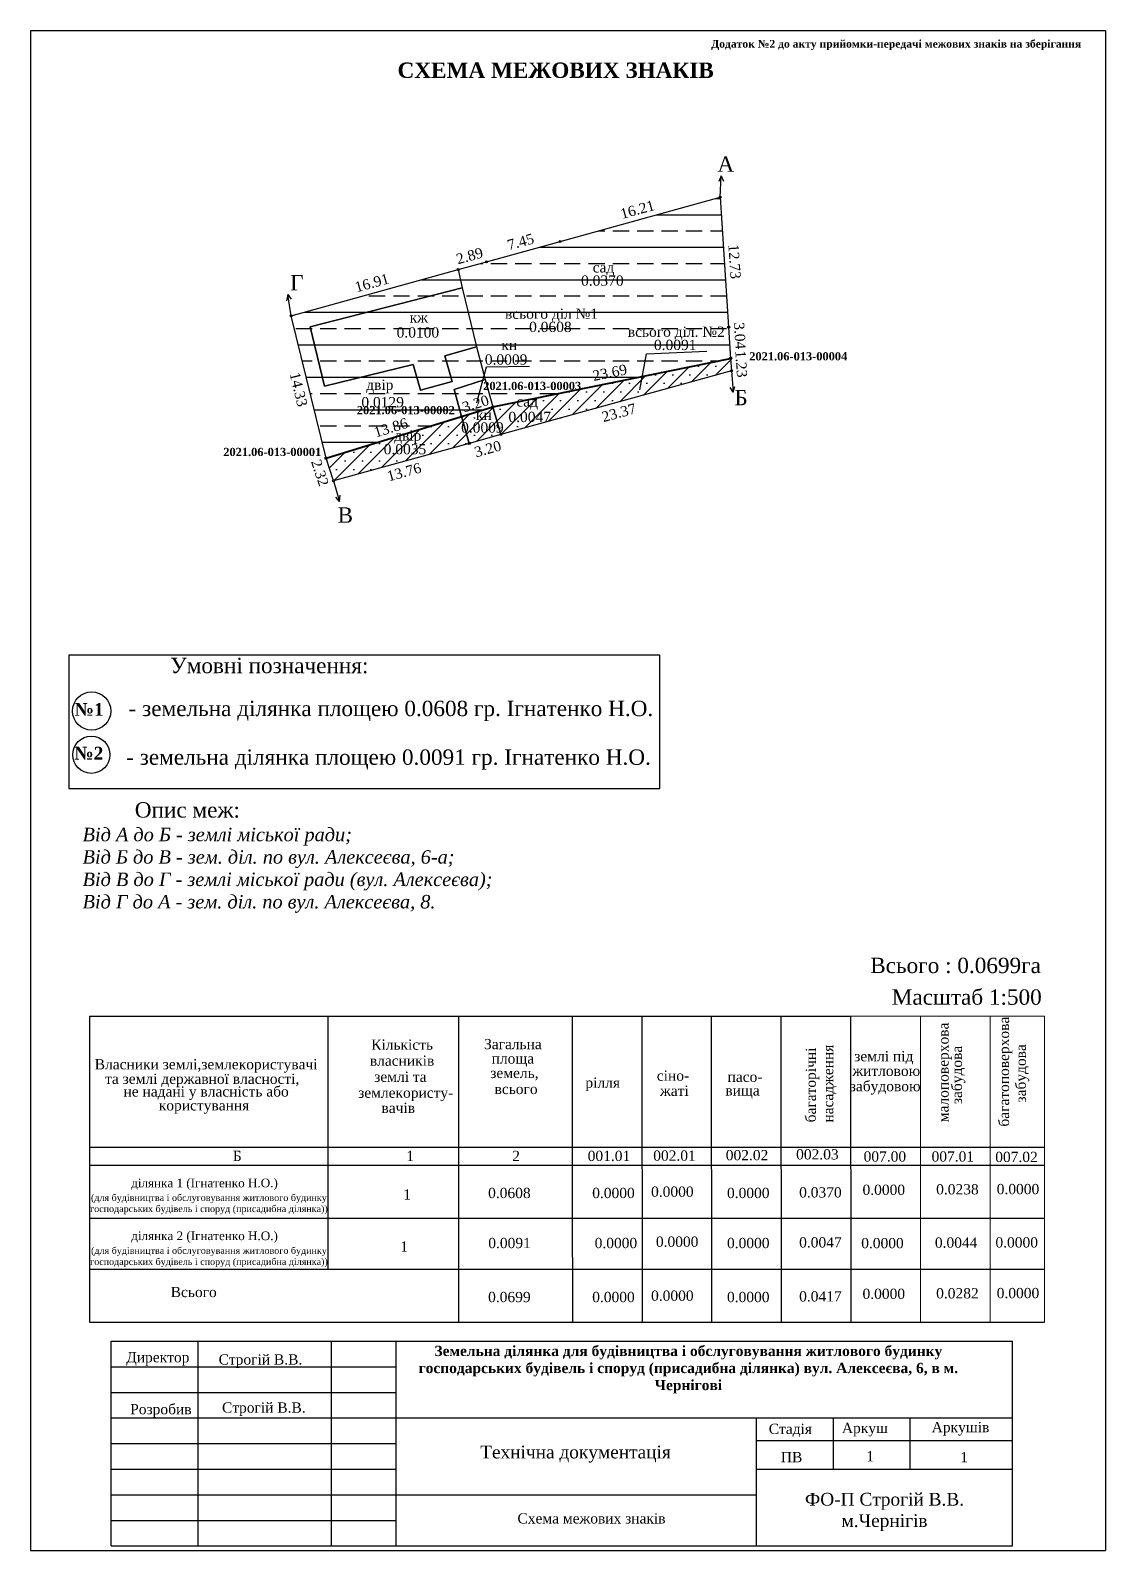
# Model space of a CAD drawing. Header units: millimetres. Extents: x 4211683 to 4215390, y 5701207 to 5702524.
# Drawn here: x 4211683.3 to 4211893.3, y 5701209.7 to 5701506.7 of the extents above; entities that cross this region are included whole.
import ezdxf
from ezdxf.enums import TextEntityAlignment as Align

# ---------------------------------------------------------------- set-up
doc = ezdxf.new("R2010")
doc.units = ezdxf.units.MM
for name, color, linetype in [('$PARCCEN', 1, 'Continuous'), ('20000', 7, 'Continuous'), ('D_Line1', 7, 'Continuous'), ('SC007', 7, 'Continuous'), ('межа', 7, 'Continuous')]:
    doc.layers.add(name, color=color, linetype=linetype)
doc.layers.add('КП', color=7, linetype='Continuous', lineweight=9)
doc.layers.add('ПВ', color=7, linetype='Continuous', lineweight=9)
doc.styles.add('grad', font='timesbd.ttf')
doc.styles.add('ROMANT', font='times.ttf')
doc.styles.get("Standard").update_dxf_attribs({"font": 'times.ttf'})
doc.styles.add('style1', font='times.ttf')

# ---------------------------------------------------------------- blocks, each defined once
blk = doc.blocks.new('SYMBOL20000')
at = {"layer": 'SC007'}
blk.add_circle((0, 0), 0.4, dxfattribs=at)

msp = doc.modelspace()

# ---------------------------------------------------------------- hatches: boundary and pattern name
at = {"layer": '$PARCCEN'}
h = msp.add_hatch(dxfattribs=at)
h.set_pattern_fill('BRASS', color=0, style=0)
h.set_pattern_definition([(0, (-543.663, 72.384), (0, 6.35), []), (0, (-543.663, 75.559), (0, 6.35), [3.175, -1.5875])])
h.paths.add_polyline_path([(4211818.06, 5701474.11), (4211819.73, 5701448.7), (4211820.12, 5701442.63), (4211773.7, 5701433.15), (4211767.58, 5701431.27), (4211741.09, 5701423.1), (4211734.28, 5701450.94), (4211766.88, 5701459.96), (4211772.44, 5701461.5), (4211786.8, 5701465.46)])
edge = h.paths.add_edge_path(flags=0)
edge.add_line((4211772.42, 5701440.94), (4211780.8, 5701441.08))
h.paths.add_polyline_path([(4211792.78, 5701458.6), (4211797.77, 5701458.6), (4211797.77, 5701461.19), (4211792.78, 5701461.19)], flags=24)
h.paths.add_polyline_path([(4211790.49, 5701456.27), (4211799.63, 5701456.27), (4211799.63, 5701459.32), (4211790.49, 5701459.32)], flags=24)
h.paths.add_polyline_path([(4211780.34, 5701447.22), (4211789.48, 5701447.22), (4211789.48, 5701450.28), (4211780.34, 5701450.28)], flags=24)
h.paths.add_polyline_path([(4211775.63, 5701449.38), (4211794.62, 5701449.38), (4211794.62, 5701453.01), (4211775.63, 5701453.01)], flags=24)
h.paths.add_polyline_path([(4211775.03, 5701443.92), (4211778.71, 5701443.92), (4211778.71, 5701445.92), (4211775.03, 5701445.92)], flags=24)
h.paths.add_polyline_path([(4211771.69, 5701440.85), (4211780.83, 5701440.85), (4211780.83, 5701443.9), (4211771.69, 5701443.9)], flags=24)
h.paths.add_polyline_path([(4211804.72, 5701443.7), (4211813.86, 5701443.7), (4211813.86, 5701446.75), (4211804.72, 5701446.75)], flags=24)
h.paths.add_polyline_path([(4211799.64, 5701445.86), (4211819.37, 5701445.86), (4211819.37, 5701449.48), (4211799.64, 5701449.48)], flags=24)
h.paths.add_polyline_path([(4211793.07, 5701437.57), (4211800.58, 5701439.09), (4211799.97, 5701442.09), (4211792.46, 5701440.56)], flags=24)
h.paths.add_polyline_path([(4211777.89, 5701432.4), (4211782.88, 5701432.4), (4211782.88, 5701434.99), (4211777.89, 5701434.99)], flags=25)
h.paths.add_polyline_path([(4211767.79, 5701431.39), (4211773.7, 5701433.21), (4211772.8, 5701436.12), (4211766.89, 5701434.31)], flags=24)
h.paths.add_polyline_path([(4211748.34, 5701435.17), (4211754.87, 5701435.17), (4211754.87, 5701439.19), (4211748.34, 5701439.19)], flags=24)
h.paths.add_polyline_path([(4211750.54, 5701426.49), (4211757.86, 5701428.74), (4211756.97, 5701431.66), (4211749.64, 5701429.41)], flags=24)
h.paths.add_polyline_path([(4211747.58, 5701432.52), (4211756.72, 5701432.52), (4211756.72, 5701435.57), (4211747.58, 5701435.57)], flags=24)
h.paths.add_polyline_path([(4211757.13, 5701449.29), (4211761.27, 5701449.29), (4211761.27, 5701451.29), (4211757.13, 5701451.29)], flags=24)
h.paths.add_polyline_path([(4211754.46, 5701446.14), (4211763.6, 5701446.14), (4211763.6, 5701449.19), (4211754.46, 5701449.19)], flags=24)
h = msp.add_hatch(dxfattribs=at)
h.set_pattern_fill('SACNCR', color=0, style=0)
h.set_pattern_definition([(45, (-543.6632, 72.3842), (-1.6837980227, 1.6837980227), []), (45, (-541.9794, 72.3842), (-1.6837980227, 1.6837980227), [0, -2.38125])])
h.paths.add_polyline_path([(4211820.12, 5701442.63), (4211820.29, 5701440.17), (4211775.23, 5701427.73), (4211769.07, 5701426.02), (4211742.54, 5701418.7), (4211741.09, 5701423.1), (4211767.58, 5701431.27), (4211773.7, 5701433.15)])
h.paths.add_polyline_path([(4211776.31, 5701429.63), (4211785.44, 5701429.63), (4211785.44, 5701432.68), (4211776.31, 5701432.68)], flags=24)
h.paths.add_polyline_path([(4211767.06, 5701427.56), (4211776.2, 5701427.56), (4211776.2, 5701430.61), (4211767.06, 5701430.61)], flags=24)
h.paths.add_polyline_path([(4211770.07, 5701430.28), (4211773.76, 5701430.28), (4211773.76, 5701432.29), (4211770.07, 5701432.29)], flags=24)
h.paths.add_polyline_path([(4211751.94, 5701423.33), (4211761.08, 5701423.33), (4211761.08, 5701426.38), (4211751.94, 5701426.38)], flags=24)
h.paths.add_polyline_path([(4211753.79, 5701425.27), (4211760.32, 5701425.27), (4211760.32, 5701429.29), (4211753.79, 5701429.29)], flags=24)

# ---------------------------------------------------------------- linework, layer by layer
at = {"layer": '$PARCCEN', "color": 0, "linetype": 'ByBlock', "lineweight": -3}
msp.add_line((4211683.35, 5701209.7), (4211893.35, 5701209.7), dxfattribs=at)
at = {"color": 0}
for p, q in [((4211818.29, 5701478.28), (4211817.78, 5701477.18)), ((4211818.06, 5701474.11), (4211818.29, 5701478.28)), ((4211733.63, 5701455.07), (4211733.36, 5701453.88)), ((4211734.28, 5701450.94), (4211733.63, 5701455.07)), ((4211820.29, 5701440.17), (4211820.58, 5701436)), ((4211820.58, 5701436), (4211820.95, 5701437.16)), ((4211742.54, 5701418.7), (4211743.74, 5701414.69)), ((4211743.74, 5701414.69), (4211743.85, 5701415.9))]:
    msp.add_line(p, q, dxfattribs=at)
for p, q in [((4211818.29, 5701478.28), (4211818.73, 5701477.27)), ((4211733.63, 5701455.07), (4211734.27, 5701454.17)), ((4211803.71, 5701443.54), (4211815.44, 5701444.04)), ((4211770.54, 5701433.92), (4211772.42, 5701440.94)), ((4211772.42, 5701440.94), (4211780.8, 5701441.08)), ((4211802.39, 5701436.46), (4211803.71, 5701443.54)), ((4211820.58, 5701436), (4211820.01, 5701436.95)), ((4211743.74, 5701414.69), (4211742.98, 5701415.49))]:
    msp.add_line(p, q)
at = {"color": 7, "linetype": 'Continuous'}
for p, q in [((4211694.87, 5701314.11), (4211694.89, 5701254.34)), ((4211694.87, 5701314.11), (4211843.54, 5701314.11)), ((4211741.44, 5701314.11), (4211741.44, 5701264.59)), ((4211766.93, 5701314.11), (4211766.93, 5701279.67)), ((4211789.14, 5701314.11), (4211789.18, 5701279.67)), ((4211802.74, 5701314.11), (4211802.81, 5701254.34)), ((4211816.34, 5701314.11), (4211816.41, 5701254.34)), ((4211829.94, 5701314.11), (4211830.01, 5701254.34)), ((4211843.54, 5701314.11), (4211843.61, 5701254.34)), ((4211694.88, 5701288.5), (4211881.39, 5701288.5)), ((4211694.88, 5701284.99), (4211881.39, 5701284.99)), ((4211766.93, 5701284.99), (4211766.93, 5701254.34)), ((4211789.18, 5701279.67), (4211789.21, 5701254.34))]:
    msp.add_line(p, q, dxfattribs=at)
at = {"linetype": 'Continuous'}
for p, q in [((4211694.89, 5701274.67), (4211881.39, 5701274.67)), ((4211694.89, 5701264.67), (4211881.39, 5701264.67)), ((4211694.89, 5701254.34), (4211881.39, 5701254.34))]:
    msp.add_line(p, q, dxfattribs=at)
at = {"lineweight": 40}
msp.add_lwpolyline([(4211741.09, 5701423.1), (4211767.58, 5701431.27), (4211773.7, 5701433.15), (4211820.12, 5701442.63)], dxfattribs=at)
for points in [[(4211741.09, 5701423.1, 0), (4211734.28, 5701450.94, 0), (4211766.88, 5701459.96, 0), (4211767.7, 5701456.42, 0), (4211738.01, 5701448.76, 0), (4211740.77, 5701437.21, 0), (4211758.13, 5701441.41, 0), (4211759.53, 5701436.4, 0), (4211765.7, 5701438.13, 0), (4211764.29, 5701443.14, 0), (4211770.45, 5701444.86, 0), (4211772.19, 5701438.49, 0), (4211766.1, 5701436.51, 0), (4211767.58, 5701431.27, 0), (4211741.09, 5701423.1, 0)], [(4211767.7, 5701456.42, 0), (4211770.45, 5701444.86, 0), (4211764.29, 5701443.14, 0), (4211765.7, 5701438.13, 0), (4211759.53, 5701436.4, 0), (4211758.13, 5701441.41, 0), (4211740.77, 5701437.21, 0), (4211738.01, 5701448.76, 0), (4211767.7, 5701456.42, 0)], [(4211820.12, 5701442.63, 0), (4211820.29, 5701440.17, 0), (4211775.23, 5701427.73, 0), (4211773.7, 5701433.15, 0), (4211820.12, 5701442.63, 0)], [(4211767.58, 5701431.27, 0), (4211766.1, 5701436.51, 0), (4211772.19, 5701438.49, 0), (4211773.7, 5701433.15, 0), (4211767.58, 5701431.27, 0)], [(4211775.23, 5701427.73, 0), (4211769.07, 5701426.02, 0), (4211767.58, 5701431.27, 0), (4211773.7, 5701433.15, 0), (4211775.23, 5701427.73, 0)], [(4211769.07, 5701426.02, 0), (4211742.54, 5701418.7, 0), (4211741.09, 5701423.1, 0), (4211767.58, 5701431.27, 0), (4211769.07, 5701426.02, 0)]]:
    msp.add_polyline3d(points, close=True)
at = {"layer": '20000'}
for points in [[(4211818.06, 5701474.11, 0), (4211819.73, 5701448.7, 0), (4211820.12, 5701442.63, 0), (4211773.7, 5701433.15, 0), (4211767.58, 5701431.27, 0), (4211741.09, 5701423.1, 0), (4211734.28, 5701450.94, 0), (4211766.88, 5701459.96, 0), (4211772.44, 5701461.5, 0), (4211786.8, 5701465.46, 0), (4211818.06, 5701474.11, 0)], [(4211820.12, 5701442.63, 0), (4211820.29, 5701440.17, 0), (4211775.23, 5701427.73, 0), (4211769.07, 5701426.02, 0), (4211742.54, 5701418.7, 0), (4211741.09, 5701423.1, 0), (4211767.58, 5701431.27, 0), (4211773.7, 5701433.15, 0), (4211820.12, 5701442.63, 0)]]:
    msp.add_polyline3d(points, close=True, dxfattribs=at)
at = {"layer": 'D_Line1'}
msp.add_line((4211754.79, 5701220.61), (4211825.19, 5701220.61), dxfattribs=at)
msp.add_lwpolyline([(4211690.88, 5701358.59), (4211806.31, 5701358.59), (4211806.31, 5701384.61), (4211690.88, 5701384.61)], close=True, dxfattribs=at)
for centre, radius in [((4211695.31, 5701373.73), 3.74), ((4211695.25, 5701365.18), 3.63)]:
    msp.add_circle(centre, radius, dxfattribs=at)
at = {"layer": 'межа'}
for p, q in [((4211683.35, 5701506.7), (4211893.35, 5701506.7)), ((4211683.35, 5701506.7), (4211683.35, 5701209.7)), ((4211893.35, 5701506.7), (4211893.35, 5701209.7)), ((4211699.14, 5701250.61), (4211754.79, 5701250.61)), ((4211699.14, 5701210.61), (4211699.14, 5701250.61)), ((4211716.14, 5701210.61), (4211716.14, 5701250.61)), ((4211742.14, 5701210.61), (4211742.14, 5701250.61)), ((4211754.79, 5701250.61), (4211875.19, 5701250.61)), ((4211754.79, 5701245.61), (4211754.79, 5701250.61)), ((4211875.19, 5701210.61), (4211875.19, 5701250.61)), ((4211699.14, 5701245.61), (4211754.79, 5701245.61)), ((4211754.79, 5701240.61), (4211754.79, 5701245.61)), ((4211699.14, 5701240.61), (4211754.79, 5701240.61)), ((4211754.79, 5701235.61), (4211754.79, 5701240.61)), ((4211699.14, 5701235.61), (4211754.79, 5701235.61)), ((4211754.79, 5701235.61), (4211825.19, 5701235.61)), ((4211754.79, 5701230.61), (4211754.79, 5701235.61)), ((4211825.19, 5701235.61), (4211875.19, 5701235.61)), ((4211825.19, 5701210.61), (4211825.19, 5701235.61)), ((4211840.19, 5701225.61), (4211840.19, 5701235.61)), ((4211855.19, 5701225.61), (4211855.19, 5701235.61)), ((4211699.14, 5701230.61), (4211754.79, 5701230.61)), ((4211754.79, 5701225.61), (4211754.79, 5701230.61)), ((4211825.09, 5701231.24), (4211875.09, 5701231.24)), ((4211699.14, 5701225.61), (4211754.79, 5701225.61)), ((4211754.79, 5701220.61), (4211754.79, 5701225.61)), ((4211825.19, 5701225.61), (4211875.19, 5701225.61)), ((4211699.14, 5701220.61), (4211754.79, 5701220.61)), ((4211754.79, 5701215.61), (4211754.79, 5701220.61)), ((4211699.14, 5701215.61), (4211754.79, 5701215.61)), ((4211754.79, 5701210.61), (4211754.79, 5701215.61)), ((4211699.14, 5701210.61), (4211875.19, 5701210.61))]:
    msp.add_line(p, q, dxfattribs=at)
at = {"layer": 'межа', "color": 0, "linetype": 'ByBlock', "lineweight": 18}
for p, q in [((4211881.39, 5701314.11), (4211843.54, 5701314.11)), ((4211857.19, 5701302.81), (4211857.19, 5701314.11)), ((4211870.83, 5701314.11), (4211870.83, 5701292.63)), ((4211881.39, 5701254.34), (4211881.39, 5701314.11)), ((4211857.19, 5701292.63), (4211857.19, 5701302.81)), ((4211870.83, 5701292.63), (4211870.83, 5701299.49)), ((4211857.19, 5701290.27), (4211857.19, 5701292.63)), ((4211870.83, 5701292.63), (4211870.83, 5701290.27)), ((4211857.19, 5701254.34), (4211857.19, 5701290.27))]:
    msp.add_line(p, q, dxfattribs=at)
msp.add_lwpolyline([(4211870.83, 5701290.27), (4211870.83, 5701275.86), (4211870.83, 5701254.34)], dxfattribs=at)

# ---------------------------------------------------------------- block references
at = {"layer": '20000', "xscale": 0.5, "yscale": 0.5, "zscale": 0.5}
for p in [(4211818.06, 5701474.11), (4211818.06, 5701474.11), (4211786.8, 5701465.46), (4211772.44, 5701461.5), (4211766.88, 5701459.96), (4211734.28, 5701450.94), (4211819.73, 5701448.7), (4211820.12, 5701442.63), (4211820.12, 5701442.63), (4211820.12, 5701442.63), (4211820.29, 5701440.17), (4211773.7, 5701433.15), (4211773.7, 5701433.15), (4211767.58, 5701431.27), (4211767.58, 5701431.27), (4211769.07, 5701426.02), (4211775.23, 5701427.73), (4211741.09, 5701423.1), (4211741.09, 5701423.1), (4211742.54, 5701418.7)]:
    msp.add_blockref('SYMBOL20000', p, dxfattribs=at)

# ---------------------------------------------------------------- texts
at = {"style": 'ROMANT'}
for s, p in [('А', (4211819.17, 5701480.58)), ('Г', (4211735.4, 5701457.41)), ('Б', (4211822.15, 5701434.95)), ('В', (4211744.85, 5701412.01))]:
    msp.add_text(s, height=3, dxfattribs=at).set_placement(p, align=Align.MIDDLE_CENTER)
for s, p in [('0.0370', (4211795.06, 5701457.82)), ('сад', (4211795.28, 5701460.4)), ('кж', (4211759.2, 5701450.62)), ('всього діл №1', (4211785.13, 5701451.35)), ('0.0608', (4211784.91, 5701448.77)), ('0.0100', (4211759.03, 5701447.69)), ('всього діл. №2', (4211809.51, 5701447.83)), ('кн', (4211776.87, 5701445.25)), ('0.0091', (4211809.29, 5701445.25)), ('0.0009', (4211776.26, 5701442.4)), ('двір', (4211751.6, 5701437.47)), ('0.0129', (4211752.15, 5701434.07)), ('кн', (4211771.91, 5701431.61)), ('0.0047', (4211780.87, 5701431.18)), ('сад', (4211780.38, 5701434.2)), ('0.0009', (4211771.63, 5701429.11)), ('0.0035', (4211756.51, 5701424.88)), ('двір', (4211757.06, 5701427.57))]:
    msp.add_text(s, height=2).set_placement(p, align=Align.MIDDLE_CENTER)
for s, height, p in [('Кількість', 2, (4211755.94, 5701307.55)), ('Загальна', 2, (4211777.59, 5701307.66)), ('Власники землі,землекористувачі ', 2, (4211718.05, 5701303.72)), ('власників', 2, (4211755.94, 5701304.42)), ('площа', 2, (4211777.59, 5701304.84)), ('та землі державної власності,', 2, (4211716.91, 5701300.88)), ('землі та', 2, (4211755.61, 5701301.28)), ('земель,', 2, (4211777.89, 5701302.02)), ('рiлля', 2, (4211795.13, 5701300.12)), ('сіно-', 2, (4211808.85, 5701301.5)), ('пасо-', 2, (4211822.93, 5701301.27)), ('не надані у власність або ', 2, (4211718.05, 5701298.4)), ('землекористу-', 2, (4211756.66, 5701298.16)), ('всього', 2, (4211778.21, 5701298.89)), ('жаті', 2, (4211809.13, 5701298.54)), ('вища', 2, (4211822.44, 5701298.61)), ('  користування', 2, (4211716.51, 5701295.69)), ('вачів', 2, (4211755.19, 5701295.2)), ('Б', 2, (4211723.75, 5701285.8)), ('1', 2, (4211757.5, 5701285.8)), ('2', 2, (4211778.22, 5701285.8)), ('001.01', 2, (4211796.35, 5701285.81)), ('002.01', 2, (4211809.15, 5701285.87)), ('002.02', 2, (4211823.32, 5701285.96)), ('002.03', 2, (4211837.06, 5701286.12)), ('ділянка 1 (Ігнатенко Н.О.)', 1.694, (4211717.35, 5701280.68)), ('0.0608', 2, (4211776.9, 5701278.57)), ('0.0000', 2, (4211797.23, 5701278.57)), ('0.0000', 2, (4211808.73, 5701278.82)), ('0.0000', 2, (4211823.56, 5701278.57)), ('0.0370', 2, (4211837.65, 5701278.69)), ('1', 2, (4211756.91, 5701278.27)), ('ділянка 2 (Ігнатенко Н.О.)', 1.694, (4211717.36, 5701270.35)), ('1', 2, (4211756.35, 5701268.1)), ('0.0091', 2, (4211776.93, 5701268.79)), ('0.0000', 2, (4211797.71, 5701268.79)), ('0.0000', 2, (4211809.67, 5701269.05)), ('0.0000', 2, (4211823.56, 5701268.79)), ('0.0047', 2, (4211837.65, 5701268.92)), ('Всього', 2, (4211715.25, 5701259.22)), ('0.0699', 2, (4211776.9, 5701258.24)), ('0.0000', 2, (4211797.23, 5701258.24)), ('0.0000', 2, (4211808.73, 5701258.5)), ('0.0000', 2, (4211823.56, 5701258.24)), ('0.0417', 2, (4211837.65, 5701258.37))]:
    msp.add_text(s, height=height).set_placement(p, align=Align.CENTER)
for s, p in [('багаторічні', (4211836.76, 5701300.67)), ('насадження', (4211840.15, 5701300.93))]:
    msp.add_text(s, height=2, rotation=90).set_placement(p, align=Align.CENTER)
at = {"ltscale": 0.3}
for s, insert, char_height, width, attachment_point, style in [('{\\fTimes New Roman|b1|i0|c204|p34;Додаток\\fTimes New Roman|b1|i0|c0|p34; \\fTimes New Roman|b1|i0|c204|p34;№2\\fTimes New Roman|b1|i0|c0|p34; \\fTimes New Roman|b1|i0|c204|p34;до\\fTimes New Roman|b1|i0|c0|p34; \\fTimes New Roman|b1|i0|c204|p34;акту\\fTimes New Roman|b1|i0|c0|p34; \\fTimes New Roman|b1|i0|c204|p34;прийомки-передачі\\fTimes New Roman|b1|i0|c0|p34; \\fTimes New Roman|b1|i0|c204|p34;межових\\fTimes New Roman|b1|i0|c0|p34; \\fTimes New Roman|b1|i0|c204|p34;знаків\\fTimes New Roman|b1|i0|c0|p34; \\fTimes New Roman|b1|i0|c204|p34;на\\fTimes New Roman|b1|i0|c0|p34; \\fTimes New Roman|b1|i0|c204|p34;зберігання\\fTimes New Roman|b1|i0|c0|p34; }', (4211852.46, 5701504.84), 1.5, 100, 2, 'grad'), ('{\\fTimes New Roman|b1|i0|c204|p34;СХЕМА\\fTimes New Roman|b1|i0|c0|p34; \\fTimes New Roman|b1|i0|c204|p34;МЕЖОВИХ\\fTimes New Roman|b1|i0|c0|p34; \\fTimes New Roman|b1|i0|c204|p34;ЗНАКІВ}', (4211785.94, 5701500.42), 3, 200, 2, 'grad'), ('{\\fTimes New Roman|b0|i0|c204|p18;Умовні позначення:}', (4211710.67, 5701384.12), 3, 115.6585, 1, 'ROMANT'), ('{\\fTimes New Roman|b0|i0|c204|p18;- земельна ділянка площею 0.0608 гр. Ігнатенко Н.О.}', (4211702.52, 5701375.73), 3, 115.6585, 1, 'ROMANT'), ('{\\fTimes New Roman|b0|i0|c204|p34;- земельна ділянка площею 0.0091 гр. Ігнатенко Н.О.}', (4211702.05, 5701366.22), 3, 115.6585, 1, 'ROMANT'), ('{\\fTimes New Roman|b0|i0|c204|p18;         Опис меж:\\P\\fTimes New Roman|b0|i1|c204|p34;\\H0.875x;Від А до Б - землі міської ради;\\PВід Б до В - зем. діл. по вул. Алексеєва, 6-а;\\PВід В до Г - землі міської ради (вул. Алексеєва);\\PВід Г до А - зем. діл. по вул. Алексеєва, 8.}', (4211693.54, 5701355.91), 3, 150, 1, 'ROMANT'), ('\\P{\\fTimes New Roman|b0|i0|c204|p18;(для будівництва і обслуговування житлового будинку \\Pгосподарських будівель і споруд (присадибна ділянка))}', (4211718.21, 5701281.47), 1.3, 60, 2, 'grad'), ('\\P{\\fTimes New Roman|b0|i0|c204|p18;(для будівництва і обслуговування житлового будинку \\Pгосподарських будівель і споруд (присадибна ділянка))}', (4211718.22, 5701271.14), 1.3, 60, 2, 'grad'), ('{\\fTimes New Roman|b1|i0|c204|p18;Земельна ділянка для будівництва і обслуговування житлового будинку господарських будівель і споруд (присадибна ділянка) вул. Алексеєва, 6, в м. Чернігові}', (4211811.86, 5701249.71), 2, 110, 2, 'grad')]:
    msp.add_mtext(s, dxfattribs=dict(at, insert=insert, char_height=char_height, width=width, attachment_point=attachment_point, style=style))
at = {"layer": '20000'}
for s, rotation, p in [('16.21', 15.5, (4211801.9, 5701471.71)), ('7.45', 15.4, (4211779.09, 5701465.41)), ('12.73', 273.8, (4211820.89, 5701461.53)), ('2.89', 15.5, (4211769.13, 5701462.66)), ('16.91', 15.5, (4211750.05, 5701457.38)), ('3.04', 273.8, (4211821.92, 5701447.05)), ('1.23', 273.8, (4211822.2, 5701441.53)), ('23.69', 11.5, (4211796.51, 5701439.85)), ('14.33', 283.7, (4211735.74, 5701436.55)), ('3.20', 17.1, (4211770.29, 5701433.78)), ('23.37', 15.4, (4211798.29, 5701432.02)), ('13.86', 17.1, (4211753.75, 5701429.1)), ('3.20', 15.4, (4211772.68, 5701424.95)), ('2.32', 288.3, (4211739.92, 5701420.27)), ('13.76', 15.4, (4211756.34, 5701420.43))]:
    msp.add_text(s, height=2, rotation=rotation, dxfattribs=at).set_placement(p, align=Align.MIDDLE_CENTER)
at = {"layer": '20000', "style": 'grad'}
for s, height, p in [('2021.06-013-00004', 1.6, (4211833.32, 5701443.03)), ('2021.06-013-00003', 1.6, (4211781.36, 5701437.24)), ('2021.06-013-00002', 1.6, (4211756.67, 5701432.51)), ('2021.06-013-00001', 1.6, (4211730.59, 5701424.34)), ('№1', 2.5, (4211694.81, 5701374.04)), ('№2', 2.5, (4211694.75, 5701365.49))]:
    msp.add_text(s, height=height, dxfattribs=at).set_placement(p, align=Align.MIDDLE_CENTER)
at = {"layer": 'D_Line1', "color": 0, "linetype": 'ByBlock', "lineweight": 18, "style": 'style1'}
for s, p in [('007.00', (4211850.24, 5701286.7)), ('007.01', (4211863.51, 5701286.7)), ('007.02', (4211875.95, 5701286.61)), ('0.0000', (4211850.03, 5701280.19)), ('0.0238', (4211864.41, 5701280.29)), ('0.0000', (4211876.24, 5701280.33)), ('0.0000', (4211849.77, 5701269.77)), ('0.0044', (4211864.16, 5701269.87)), ('0.0000', (4211875.99, 5701269.91)), ('0.0000', (4211850.03, 5701259.87)), ('0.0282', (4211864.41, 5701259.97)), ('0.0000', (4211876.24, 5701260.01))]:
    msp.add_text(s, height=2, dxfattribs=at).set_placement(p, align=Align.MIDDLE_CENTER)
at = {"layer": 'КП', "insert": (4211789.81, 5701228.55), "char_height": 2.5, "width": 70, "attachment_point": 5}
msp.add_mtext('{\\fTimes New Roman|b0|i0|c204|p18;Технічна документація}', dxfattribs=at)
at = {"layer": 'межа'}
for s, height, style, p in [('Всього : 0.0699га', 3, 'ROMANT', (4211847.38, 5701322.53)), ('Масштаб 1:500', 3, 'style1', (4211851.59, 5701316.34)), ('Директор', 2, 'style1', (4211702.07, 5701246.48, -2.38)), ('Строгій В.В.', 2, 'style1', (4211720.11, 5701246.04, -2.38)), ('Строгій В.В.', 2, 'style1', (4211720.77, 5701236.65, -2.38)), ('Розробив', 2, 'style1', (4211702.84, 5701236.33, -2.38)), ('Стадія', 2, 'style1', (4211827.56, 5701232.48, -2.38)), ('Аркуш', 2, 'style1', (4211841.85, 5701232.65, -2.38)), ('Аркушів', 2, 'style1', (4211859.38, 5701232.82, -2.38)), ('ПВ', 2, 'style1', (4211829.92, 5701226.96, -2.38)), ('1', 2, 'style1', (4211846.59, 5701227.13, -2.38)), ('1', 2, 'style1', (4211864.97, 5701226.96, -2.38)), ('Схема межових знаків', 2, 'ROMANT', (4211778.48, 5701214.99, -2.38))]:
    msp.add_text(s, height=height, dxfattribs=dict(at, style=style)).set_placement(p)
at = {"layer": 'межа', "color": 0, "lineweight": 18, "style": 'style1'}
for s, p in [('багатоповерхова', (4211874.5, 5701303.27)), ('малоповерхова', (4211862.68, 5701303.12)), ('забудова', (4211865.29, 5701302.63)), ('забудова', (4211877.78, 5701302.94))]:
    msp.add_text(s, height=2, rotation=90, dxfattribs=at).set_placement(p, align=Align.CENTER)
for s, p in [('землі під ', (4211850.41, 5701305.29)), ('забудовою', (4211850.3, 5701299.44)), ('житловою', (4211850.52, 5701302.43))]:
    msp.add_text(s, height=2, dxfattribs=at).set_placement(p, align=Align.CENTER)
at = {"layer": 'ПВ', "insert": (4211850.17, 5701217.24), "char_height": 2.5, "width": 50, "attachment_point": 5}
msp.add_mtext('{\\fTimes New Roman|b0|i0|c204|p34;ФО-П Строгій В.В.\\Pм.Чернігів}', dxfattribs=at)

doc.saveas('drawing.dxf')
